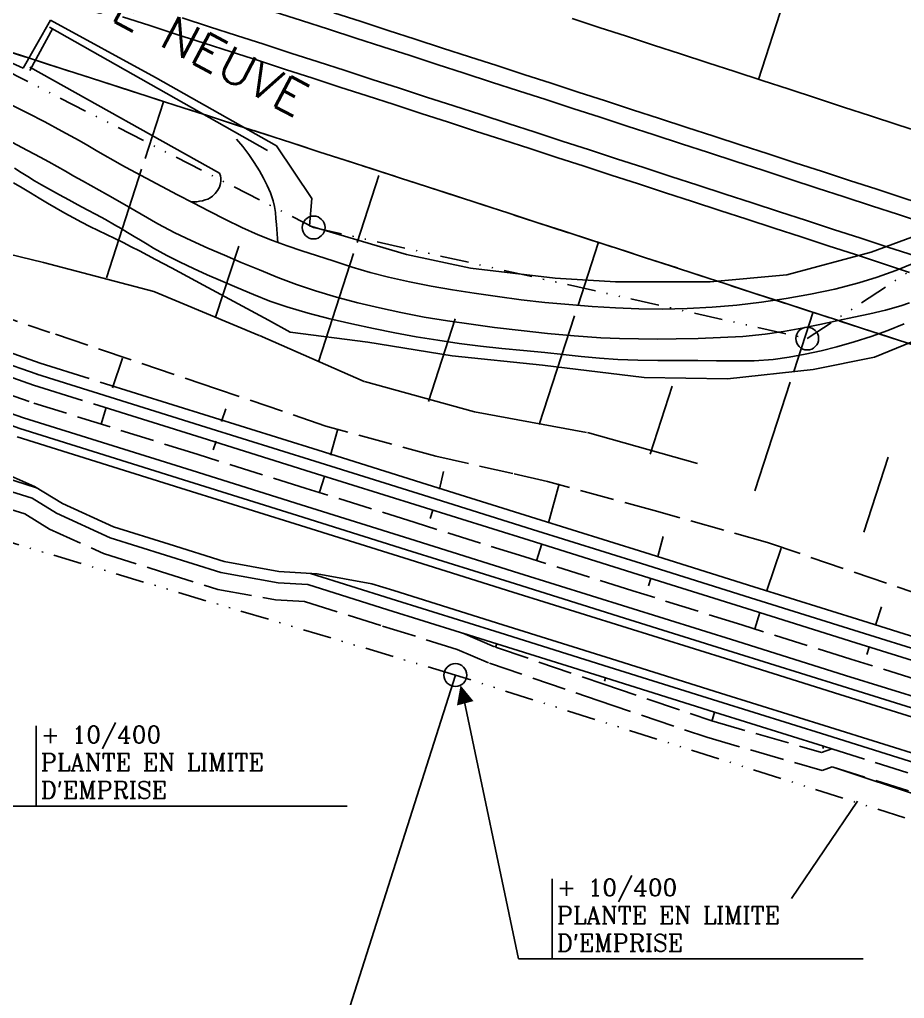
# Model space of a CAD drawing. Header units: millimetres. Extents: x 127045 to 128191, y 151549 to 152340.
# Drawn here: x 127586.5 to 127664, y 151820 to 151905.7 of the extents above; entities that cross this region are included whole.
import ezdxf
from ezdxf.enums import TextEntityAlignment as Align

# ---------------------------------------------------------------- set-up
doc = ezdxf.new("R2010")
doc.units = ezdxf.units.MM
doc.header["$MEASUREMENT"] = 0
for name, pattern in [('BTA', [5.7, 2.5, -1, 0.1, -1, 0.1, -1]), ('INT_344$0$TYPE1', [4, 3, -1]), ('INT_344$0$TYPE3', [11, 10, -1]), ('TGV_344$0$TYPE1', [4, 3, -1]), ('VOI_344$0$TYPE3', [11, 10, -1])]:
    doc.linetypes.add(name, pattern=pattern)
doc.layers.get('0').update_dxf_attribs({"color": 252, "linetype": 'CONTINUOUS'})
doc.layers.get('DEFPOINTS').update_dxf_attribs({"linetype": 'CONTINUOUS'})
for name, color, linetype in [('-BT_AER_DES', 5, 'BTA'), ('-POT_EX_DES', 5, 'CONTINUOUS'), ('BT_AER_POS', 1, 'BTA'), ('COTATION', 212, 'CONTINUOUS'), ('INT_344$0$101', 252, 'CONTINUOUS'), ('INT_344$0$102', 252, 'CONTINUOUS'), ('INT_344$0$105', 252, 'CONTINUOUS'), ('INT_344$0$106', 252, 'CONTINUOUS'), ('INT_344$0$113', 252, 'CONTINUOUS'), ('POT_EX_POS', 1, 'CONTINUOUS'), ('TGV_344$0$1', 252, 'CONTINUOUS'), ('TGV_344$0$36', 252, 'CONTINUOUS'), ('TGV_344$0$4', 252, 'CONTINUOUS'), ('TGV_344$0$6', 252, 'CONTINUOUS'), ('TXT_POT_POS', 7, 'CONTINUOUS'), ('VOI_344$0$113', 252, 'CONTINUOUS'), ('VOI_344$0$136', 252, 'CONTINUOUS')]:
    doc.layers.add(name, color=color, linetype=linetype)
doc.styles.add('ROMANC', font='romanc', dxfattribs={"height": 1.5})
doc.styles.get("Standard").update_dxf_attribs({"font": 'txt.shx'})
doc.styles.add('TGV_344$0$SIMPLEX', font='simplex')
doc.dimstyles.new('DADEL', dxfattribs={"dimtxt": 3, "dimasz": 3, "dimexe": 0, "dimexo": 0, "dimgap": 1.5, "dimtad": 0, "dimzin": 0, "dimdsep": 46, "dimtxsty": 'Standard', "dimcen": 0, "dimdle": 1.25, "dimadec": 0, "dimazin": 0, "dimtfac": 0.033333, "dimtofl": 0, "dimtmove": 2, "dimatfit": 3, "dimfxl": 0, "dimtolj": 1, "dimtzin": 0, "dimarcsym": 0})

# ---------------------------------------------------------------- blocks, each defined once
blk = doc.blocks.new('P_BETON')
blk.add_circle((0, 0), 1)
blk = doc.blocks.new('FLECHE1')
blk.add_lwpolyline([(0, 0, 0, 1.5, 0), (-1.629, 0, 1.5, 1.5, 0)], format="xyseb")
blk = doc.blocks.new('INT_344')
at = {"layer": 'INT_344$0$101', "linetype": 'Continuous'}
for p, q in [((127558.444804, 151880.78843, 64.389732), (127586.794396, 151870.862816, 65.318779)), ((127558.220673, 151880.072703, 64.389732), (127586.476489, 151869.914483, 65.249184)), ((127582.635061, 151867.089323), (127587.760868, 151864.859269)), ((127585.1312, 151865.620278, 65.249184), (127587.947962, 151864.738204, 65.283829)), ((127587.760868, 151864.859269), (127590.207519, 151863.357294)), ((127590.207519, 151863.357294), (127594.694155, 151861.315764)), ((127604.376339, 151858.283769), (127609.177312, 151857.404419)), ((127609.177312, 151857.404419), (127612.510961, 151857.208084)), ((127612.510961, 151857.208084), (127617.311934, 151856.328734))]:
    blk.add_line(p, q, dxfattribs=at)
at = {"layer": 'INT_344$0$101'}
for p, q in [((127601.566521, 151866.236896, 65.41111), (127586.794396, 151870.862816, 65.318779)), ((127601.26768, 151865.282594, 65.431114), (127586.476489, 151869.914483, 65.249184)), ((127601.043548, 151864.566867, 65.446114), (127586.252357, 151869.198756, 65.264183)), ((127611.109548, 151863.248479, 65.613083), (127601.566521, 151866.236896, 65.41111)), ((127610.810706, 151862.294176, 65.633087), (127601.26768, 151865.282594, 65.431114)), ((127610.586575, 151861.578449, 65.648087), (127601.043548, 151864.566867, 65.446114)), ((127620.652575, 151860.260062, 65.800766), (127611.109548, 151863.248479, 65.613083)), ((127620.353733, 151859.305759, 65.820763), (127610.810706, 151862.294176, 65.633087)), ((127594.694155, 151861.315764), (127599.54934, 151859.795353)), ((127620.129602, 151858.590032, 65.835762), (127610.586575, 151861.578449, 65.648087)), ((127630.195602, 151857.271645, 65.974152), (127620.652575, 151860.260062, 65.800766)), ((127599.54934, 151859.795353), (127604.376339, 151858.283769)), ((127629.89676, 151856.317342, 65.994148), (127620.353733, 151859.305759, 65.820763)), ((127629.672629, 151855.601615, 66.009148), (127620.129602, 151858.590032, 65.835762)), ((127611.942568, 151857.224247, 65.681793), (127619.008946, 151855.011397, 65.820763)), ((127639.738629, 151854.283228, 66.133247), (127630.195602, 151857.271645, 65.974152)), ((127617.311934, 151856.328734), (127619.233077, 151855.727124)), ((127619.233077, 151855.727124), (127628.776104, 151852.738707)), ((127639.439787, 151853.328925, 66.153244), (127629.89676, 151856.317342, 65.994148)), ((127619.008946, 151855.011397, 65.820763), (127628.551973, 151852.02298, 65.994148)), ((127639.215656, 151852.613198, 66.168243), (127629.672629, 151855.601615, 66.009148)), ((127649.281656, 151851.294811, 66.278053), (127639.738629, 151854.283228, 66.133247)), ((127648.982814, 151850.340508, 66.29805), (127639.439787, 151853.328925, 66.153244)), ((127628.776104, 151852.738707), (127638.319131, 151849.75029)), ((127648.758683, 151849.624781, 66.313049), (127639.215656, 151852.613198, 66.168243)), ((127628.551973, 151852.02298, 65.994148), (127638.095, 151849.034563, 66.153244)), ((127658.824683, 151848.306394, 66.408562), (127649.281656, 151851.294811, 66.278053)), ((127638.319131, 151849.75029), (127647.862158, 151846.761873)), ((127658.525841, 151847.352091, 66.428566), (127648.982814, 151850.340508, 66.29805)), ((127638.095, 151849.034563, 66.153244), (127647.638027, 151846.046146, 66.29805)), ((127658.30171, 151846.636364, 66.443565), (127648.758683, 151849.624781, 66.313049)), ((127668.36771, 151845.317976, 66.524788), (127658.824683, 151848.306394, 66.408562)), ((127668.068868, 151844.363674, 66.544792), (127658.525841, 151847.352091, 66.428566)), ((127647.862158, 151846.761873), (127657.405185, 151843.773456)), ((127667.844737, 151843.647947, 66.559792), (127658.30171, 151846.636364, 66.443565)), ((127647.638027, 151846.046146, 66.29805), (127657.181053, 151843.057729, 66.428566)), ((127657.405185, 151843.773456), (127666.948212, 151840.785039)), ((127657.181053, 151843.057729, 66.428566), (127666.72408, 151840.069312, 66.544792))]:
    blk.add_line(p, q, dxfattribs=at)
at = {"layer": 'INT_344$0$102'}
for p, q in [((127611.142004, 151905.657361, 60.734343), (127608.762874, 151906.426176, 60.697618)), ((127616.364307, 151905.553751, 60.848602), (127613.985177, 151906.32338, 60.812815)), ((127595.483051, 151905.972832, 60.49789), (127597.86211, 151905.206355, 60.534928)), ((127600.703917, 151905.874918, 60.618399), (127603.082958, 151905.107498, 60.654498)), ((127613.521006, 151904.888151, 60.771068), (127611.142004, 151905.657361, 60.734343)), ((127618.743268, 151904.783758, 60.88439), (127616.364307, 151905.553751, 60.848602)), ((127597.86211, 151905.206355, 60.534928), (127600.241021, 151904.439421, 60.571966)), ((127603.082958, 151905.107498, 60.654498), (127605.46187, 151904.339677, 60.690598)), ((127615.899889, 151904.118574, 60.807793), (127613.521006, 151904.888151, 60.771068)), ((127621.122102, 151904.013376, 60.920177), (127618.743268, 151904.783758, 60.88439)), ((127600.241021, 151904.439421, 60.571966), (127602.619794, 151903.672057, 60.609004)), ((127605.46187, 151904.339677, 60.690598), (127607.840663, 151903.571439, 60.726698)), ((127618.278625, 151903.348629, 60.844518), (127615.899889, 151904.118574, 60.807793)), ((127623.500819, 151903.242633, 60.955965), (127621.122102, 151904.013376, 60.920177)), ((127602.619794, 151903.672057, 60.609004), (127604.998438, 151902.904293, 60.646042)), ((127604.998438, 151902.904293, 60.646042), (127607.376984, 151902.136106, 60.68308)), ((127607.840663, 151903.571439, 60.726698), (127610.219318, 151902.802777, 60.762798)), ((127620.657234, 151902.578294, 60.881243), (127618.278625, 151903.348629, 60.844518)), ((127625.879429, 151902.471558, 60.991753), (127623.500819, 151903.242633, 60.955965)), ((127607.376984, 151902.136106, 60.68308), (127609.755393, 151901.367496, 60.720118)), ((127610.219318, 151902.802777, 60.762798), (127612.597846, 151902.03372, 60.798899)), ((127612.597846, 151902.03372, 60.798899), (127614.976256, 151901.264297, 60.834999)), ((127623.035727, 151901.807598, 60.917968), (127620.657234, 151902.578294, 60.881243)), ((127628.257882, 151901.700155, 61.02754), (127625.879429, 151902.471558, 60.991753)), ((127609.755393, 151901.367496, 60.720118), (127612.133675, 151900.598491, 60.757155)), ((127614.976256, 151901.264297, 60.834999), (127617.354559, 151900.494491, 60.871099)), ((127625.414112, 151901.036571, 60.954693), (127623.035727, 151901.807598, 60.917968)), ((127630.636219, 151900.928396, 61.063328), (127628.257882, 151901.700155, 61.02754)), ((127612.133675, 151900.598491, 60.757155), (127614.511838, 151899.82912, 60.794193)), ((127617.354559, 151900.494491, 60.871099), (127619.732736, 151899.724296, 60.9072)), ((127627.792361, 151900.26521, 60.991418), (127625.414112, 151901.036571, 60.954693)), ((127633.014451, 151900.156311, 61.099115), (127630.636219, 151900.928396, 61.063328)), ((127614.511838, 151899.82912, 60.794193), (127616.889916, 151899.059361, 60.83123)), ((127619.732736, 151899.724296, 60.9072), (127622.110796, 151898.953741, 60.9433)), ((127630.170495, 151899.493493, 61.028143), (127627.792361, 151900.26521, 60.991418)), ((127632.548524, 151898.721452, 61.064868), (127630.170495, 151899.493493, 61.028143)), ((127635.392586, 151899.383929, 61.134903), (127633.014451, 151900.156311, 61.099115)), ((127616.889916, 151899.059361, 60.83123), (127619.267868, 151898.289213, 60.868267)), ((127622.110796, 151898.953741, 60.9433), (127624.488749, 151898.182854, 60.979401)), ((127634.926456, 151897.949114, 61.101593), (127632.548524, 151898.721452, 61.064868)), ((127637.770576, 151898.611252, 61.170691), (127635.392586, 151899.383929, 61.134903)), ((127640.148463, 151897.838256, 61.206478), (127637.770576, 151898.611252, 61.170691)), ((127619.267868, 151898.289213, 60.868267), (127621.645703, 151897.518705, 60.905304)), ((127624.488749, 151898.182854, 60.979401), (127626.866607, 151897.411619, 61.0155)), ((127637.304265, 151897.176475, 61.138318), (127634.926456, 151897.949114, 61.101593)), ((127642.526254, 151897.064968, 61.242266), (127640.148463, 151897.838256, 61.206478)), ((127621.645703, 151897.518705, 60.905304), (127624.023432, 151896.747867, 60.942341)), ((127626.866607, 151897.411619, 61.0155), (127629.244351, 151896.64003, 61.0516)), ((127639.681969, 151896.403516, 61.175043), (127637.304265, 151897.176475, 61.138318)), ((127644.90396, 151896.291417, 61.278053), (127642.526254, 151897.064968, 61.242266)), ((127624.023432, 151896.747867, 60.942341), (127626.401087, 151895.976674, 60.979379)), ((127629.244351, 151896.64003, 61.0516), (127631.621989, 151895.868115, 61.087699)), ((127642.059579, 151895.630267, 61.211768), (127639.681969, 151896.403516, 61.175043)), ((127647.281533, 151895.517607, 61.313841), (127644.90396, 151896.291417, 61.278053)), ((127626.401087, 151895.976674, 60.979379), (127628.778627, 151895.205128, 61.016417)), ((127628.778627, 151895.205128, 61.016417), (127631.156062, 151894.433256, 61.053454)), ((127631.621989, 151895.868115, 61.087699), (127633.999531, 151895.095903, 61.123798)), ((127644.437104, 151894.856756, 61.248493), (127642.059579, 151895.630267, 61.211768)), ((127649.659013, 151894.743511, 61.349628), (127647.281533, 151895.517607, 61.313841)), ((127631.156062, 151894.433256, 61.053454), (127633.533401, 151893.661088, 61.090492)), ((127633.999531, 151895.095903, 61.123798), (127636.37699, 151894.323378, 61.159899)), ((127636.37699, 151894.323378, 61.159899), (127638.754346, 151893.550533, 61.195999)), ((127646.814517, 151894.082979, 61.285219), (127644.437104, 151894.856756, 61.248493)), ((127652.03641, 151893.969158, 61.385416), (127649.659013, 151894.743511, 61.349628)), ((127633.533401, 151893.661088, 61.090492), (127635.910678, 151892.8886, 61.12753)), ((127638.754346, 151893.550533, 61.195999), (127641.131607, 151892.777397, 61.2321)), ((127649.191837, 151893.308917, 61.321945), (127646.814517, 151894.082979, 61.285219)), ((127654.413732, 151893.194578, 61.421204), (127652.03641, 151893.969158, 61.385416)), ((127635.910678, 151892.8886, 61.12753), (127638.287852, 151892.115794, 61.164568)), ((127641.131607, 151892.777397, 61.2321), (127643.508783, 151892.003999, 61.2682)), ((127651.569074, 151892.534599, 61.358671), (127649.191837, 151893.308917, 61.321945)), ((127656.790934, 151892.419773, 61.456991), (127654.413732, 151893.194578, 61.421204)), ((127638.287852, 151892.115794, 61.164568), (127640.664932, 151891.342697, 61.201606)), ((127643.508783, 151892.003999, 61.2682), (127645.885888, 151891.230322, 61.3043)), ((127653.946237, 151891.760053, 61.395397), (127651.569074, 151892.534599, 61.358671)), ((127656.3233, 151890.985276, 61.432122), (127653.946237, 151891.760053, 61.395397)), ((127659.168053, 151891.644716, 61.492779), (127656.790934, 151892.419773, 61.456991)), ((127640.664932, 151891.342697, 61.201606), (127643.041927, 151890.569338, 61.238644)), ((127645.885888, 151891.230322, 61.3043), (127648.262901, 151890.45636, 61.340401)), ((127658.700281, 151890.210249, 61.468847), (127656.3233, 151890.985276, 61.432122)), ((127661.545101, 151890.869438, 61.528566), (127659.168053, 151891.644716, 61.492779)), ((127663.922085, 151890.093967, 61.564354), (127661.545101, 151890.869438, 61.528566)), ((127643.041927, 151890.569338, 61.238644), (127645.418872, 151889.795694, 61.275681)), ((127648.262901, 151890.45636, 61.340401), (127650.639831, 151889.682142, 61.376501)), ((127661.07719, 151889.435001, 61.505572), (127658.700281, 151890.210249, 61.468847)), ((127666.29896, 151889.318305, 61.600142), (127663.922085, 151890.093967, 61.564354)), ((127645.418872, 151889.795694, 61.275681), (127647.795725, 151889.021766, 61.312717)), ((127650.639831, 151889.682142, 61.376501), (127653.016687, 151888.907697, 61.412601)), ((127663.454037, 151888.65956, 61.542297), (127661.07719, 151889.435001, 61.505572)), ((127647.795725, 151889.021766, 61.312717), (127650.172495, 151888.247582, 61.349754)), ((127653.016687, 151888.907697, 61.412601), (127655.393484, 151888.133006, 61.448701)), ((127665.830795, 151887.883922, 61.579022), (127663.454037, 151888.65956, 61.542297)), ((127650.172495, 151888.247582, 61.349754), (127652.549191, 151887.473171, 61.386791)), ((127652.549191, 151887.473171, 61.386791), (127654.92585, 151886.69851, 61.423829)), ((127655.393484, 151888.133006, 61.448701), (127657.7702, 151887.358066, 61.4848)), ((127654.92585, 151886.69851, 61.423829), (127657.302428, 151885.923598, 61.460867)), ((127657.7702, 151887.358066, 61.4848), (127660.146843, 151886.582904, 61.5209)), ((127660.146843, 151886.582904, 61.5209), (127662.523424, 151885.80755, 61.556999)), ((127657.302428, 151885.923598, 61.460867), (127659.678933, 151885.148466, 61.497905)), ((127662.523424, 151885.80755, 61.556999), (127664.899958, 151885.031985, 61.5931)), ((127659.678933, 151885.148466, 61.497905), (127662.055376, 151884.373142, 61.534943)), ((127662.055376, 151884.373142, 61.534943), (127664.431793, 151883.597601, 61.57198))]:
    blk.add_line(p, q, dxfattribs=at)
at = {"layer": 'INT_344$0$105', "linetype": 'INT_344$0$TYPE1'}
for p, q in [((127637.231411, 151905.044097, 60.173195), (127634.852507, 151905.81675, 60.13647)), ((127639.610087, 151904.271176, 60.20992), (127637.231411, 151905.044097, 60.173195)), ((127641.988659, 151903.497935, 60.246645), (127639.610087, 151904.271176, 60.20992)), ((127584.145318, 151903.367432, 59.438694), (127593.658487, 151900.307624, 59.585594)), ((127584.145318, 151903.367432, 59.438694), (127586.523756, 151902.602932, 59.475419)), ((127644.367137, 151902.724404, 60.28337), (127641.988659, 151903.497935, 60.246645)), ((127586.523756, 151902.602932, 59.475419), (127588.90213, 151901.838235, 59.512144)), ((127646.74553, 151901.95061, 60.320095), (127644.367137, 151902.724404, 60.28337)), ((127588.90213, 151901.838235, 59.512144), (127591.28039, 151901.073184, 59.548869)), ((127649.123707, 151901.176585, 60.35682), (127646.74553, 151901.95061, 60.320095)), ((127651.501791, 151900.402274, 60.393545), (127649.123707, 151901.176585, 60.35682)), ((127591.28039, 151901.073184, 59.548869), (127593.658487, 151900.307624, 59.585594)), ((127593.658487, 151900.307624, 59.585594), (127603.169817, 151897.240516, 59.732494)), ((127593.658487, 151900.307624, 59.585594), (127596.036532, 151899.541506, 59.622319)), ((127653.879792, 151899.627707, 60.43027), (127651.501791, 151900.402274, 60.393545)), ((127596.036532, 151899.541506, 59.622319), (127598.414429, 151898.774929, 59.659044)), ((127656.257719, 151898.852912, 60.466995), (127653.879792, 151899.627707, 60.43027)), ((127598.414429, 151898.774929, 59.659044), (127600.792187, 151898.007923, 59.695769)), ((127658.635442, 151898.07792, 60.50372), (127656.257719, 151898.852912, 60.466995)), ((127600.792187, 151898.007923, 59.695769), (127603.169817, 151897.240516, 59.732494)), ((127661.013084, 151897.302677, 60.540445), (127658.635442, 151898.07792, 60.50372)), ((127603.169817, 151897.240516, 59.732494), (127612.679487, 151894.16666, 59.879395)), ((127603.169817, 151897.240516, 59.732494), (127605.54743, 151896.472658, 59.769219)), ((127663.390654, 151896.527214, 60.57717), (127661.013084, 151897.302677, 60.540445)), ((127605.54743, 151896.472658, 59.769219), (127607.924907, 151895.704377, 59.805944)), ((127665.76816, 151895.751557, 60.613895), (127663.390654, 151896.527214, 60.57717)), ((127607.924907, 151895.704377, 59.805944), (127610.302256, 151894.935702, 59.842669)), ((127610.302256, 151894.935702, 59.842669), (127612.679487, 151894.16666, 59.879395)), ((127612.679487, 151894.16666, 59.879395), (127622.18768, 151891.08661, 60.026295)), ((127612.679487, 151894.16666, 59.879395), (127615.056715, 151893.397202, 59.91612)), ((127615.056715, 151893.397202, 59.91612), (127617.433816, 151892.627355, 59.952845)), ((127617.433816, 151892.627355, 59.952845), (127619.810802, 151891.857148, 59.98957)), ((127619.810802, 151891.857148, 59.98957), (127622.18768, 151891.08661, 60.026295)), ((127622.18768, 151891.08661, 60.026295), (127631.694576, 151888.00092, 60.173195)), ((127622.18768, 151891.08661, 60.026295), (127624.564567, 151890.31569, 60.06302)), ((127624.564567, 151890.31569, 60.06302), (127626.941339, 151889.544416, 60.099745)), ((127626.941339, 151889.544416, 60.099745), (127629.318006, 151888.772816, 60.13647)), ((127629.318006, 151888.772816, 60.13647), (127631.694576, 151888.00092, 60.173195)), ((127560.689366, 151887.956075, 64.21582), (127589.116036, 151878.343453, 65.395714)), ((127631.694576, 151888.00092, 60.173195), (127641.200357, 151884.910145, 60.320095)), ((127631.694576, 151888.00092, 60.173195), (127634.071168, 151887.228677, 60.20992)), ((127634.071168, 151887.228677, 60.20992), (127636.447656, 151886.456114, 60.246645)), ((127636.447656, 151886.456114, 60.246645), (127638.824049, 151885.68326, 60.28337)), ((127638.824049, 151885.68326, 60.28337), (127641.200357, 151884.910145, 60.320095)), ((127641.200357, 151884.910145, 60.320095), (127650.705205, 151881.814837, 60.466995)), ((127641.200357, 151884.910145, 60.320095), (127643.576699, 151884.136716, 60.35682)), ((127643.576699, 151884.136716, 60.35682), (127645.952948, 151883.363003, 60.393545)), ((127645.952948, 151883.363003, 60.393545), (127648.329113, 151882.589034, 60.43027)), ((127648.329113, 151882.589034, 60.43027), (127650.705205, 151881.814837, 60.466995)), ((127558.940475, 151882.204167, 64.389732), (127587.290066, 151872.278552, 65.318779)), ((127650.705205, 151881.814837, 60.466995), (127660.2093, 151878.715552, 60.613895)), ((127650.705205, 151881.814837, 60.466995), (127653.081342, 151881.040362, 60.50372)), ((127653.081342, 151881.040362, 60.50372), (127655.457397, 151880.265637, 60.540445)), ((127655.457397, 151880.265637, 60.540445), (127657.83338, 151879.490691, 60.57717)), ((127657.83338, 151879.490691, 60.57717), (127660.2093, 151878.715552, 60.613895)), ((127603.7983, 151873.363721, 65.677063), (127589.116036, 151878.343453, 65.395714)), ((127660.2093, 151878.715552, 60.613895), (127669.712825, 151875.612843, 60.760796)), ((127660.2093, 151878.715552, 60.613895), (127662.585278, 151877.940169, 60.65062)), ((127662.585278, 151877.940169, 60.65062), (127664.961185, 151877.16457, 60.687346)), ((127613.269029, 151870.144433, 66), (127603.7983, 151873.363721, 65.677063)), ((127602.014784, 151867.66835, 65.41111), (127587.242659, 151872.29427, 65.318779)), ((127622.924229, 151867.514221, 66), (127613.269029, 151870.144433, 66)), ((127611.557811, 151864.679933, 65.613083), (127602.014784, 151867.66835, 65.41111)), ((127629.676155, 151865.972676, 65.846382), (127622.924229, 151867.514221, 66)), ((127632.703876, 151865.281412, 65.777489), (127629.676155, 151865.972676, 65.846382)), ((127642.359181, 151862.651537, 65.748734), (127632.703876, 151865.281412, 65.777489)), ((127621.100838, 151861.691516, 65.800766), (127611.557811, 151864.679933, 65.613083)), ((127651.987533, 151859.935593, 65.750771), (127642.359181, 151862.651537, 65.748734)), ((127630.643865, 151858.703099, 65.974152), (127621.100838, 151861.691516, 65.800766)), ((127651.987533, 151859.935593, 65.750771), (127689.854354, 151847.007038, 66.697884)), ((127640.186892, 151855.714682, 66.133247), (127630.643865, 151858.703099, 65.974152)), ((127649.729919, 151852.726265, 66.278053), (127640.186892, 151855.714682, 66.133247)), ((127659.272946, 151849.737848, 66.408562), (127649.729919, 151852.726265, 66.278053)), ((127625.298667, 151851.993874, 65.920471), (127628.16118, 151850.775046, 65.820305)), ((127628.16118, 151850.775046, 65.820305), (127637.62402, 151847.530567, 65.845238)), ((127668.815972, 151846.74943, 66.524788), (127659.272946, 151849.737848, 66.408562)), ((127637.62402, 151847.530567, 65.845238), (127647.098838, 151844.324335, 65.875916)), ((127647.098838, 151844.324335, 65.875916), (127656.710752, 151841.555897, 66.121689)), ((127656.710752, 151841.555897, 66.121689), (127657.604126, 151841.877357, 66.417358)), ((127657.604126, 151841.877357, 66.417358), (127666.425239, 151839.115009, 66.524788))]:
    blk.add_line(p, q, dxfattribs=at)
at = {"layer": 'INT_344$0$106', "linetype": 'INT_344$0$TYPE1'}
for p, q in [((127584.427772, 151863.220844, 65.249184), (127586.925248, 151862.438755, 65.283829)), ((127586.925248, 151862.438755), (127589.068741, 151861.122885)), ((127589.068741, 151861.122885), (127593.809134, 151858.973196)), ((127593.809134, 151858.973196), (127598.802236, 151857.409596)), ((127598.802236, 151857.409596), (127603.816783, 151855.839281)), ((127603.816783, 151855.839281), (127608.887483, 151854.917156)), ((127608.887483, 151854.917156), (127611.420677, 151854.767964)), ((127611.420677, 151854.767964, 65.681793), (127618.261841, 151852.62564, 65.820763)), ((127618.261841, 151852.62564, 65.820763), (127624.779446, 151850.58464, 65.994148)), ((127624.779446, 151850.58464, 65.920471), (127627.623413, 151849.37371, 65.820305)), ((127628.253131, 151851.068677), (127628.153373, 151850.777723)), ((127627.623413, 151849.37371, 65.820305), (127637.140365, 151846.110677, 65.845238)), ((127637.796158, 151848.08026), (127637.699539, 151847.794739)), ((127637.140365, 151846.110677, 65.845238), (127646.65062, 151842.892453, 65.875916)), ((127647.339185, 151845.091843), (127647.101367, 151844.266149)), ((127646.65062, 151842.892453, 65.875916), (127656.761958, 151839.98017, 66.121689)), ((127656.882212, 151842.103426), (127656.825985, 151841.908207)), ((127656.761958, 151839.98017, 66.121689), (127657.637298, 151840.295141, 66.417358)), ((127657.637298, 151840.295141, 66.417358), (127665.976976, 151837.683555, 66.524788))]:
    blk.add_line(p, q, dxfattribs=at)
at = {"layer": 'INT_344$0$113', "linetype": 'INT_344$0$TYPE3'}
for p, q in [((127594.071383, 151883.112763), (127599.058442, 151898.54136)), ((127612.633661, 151875.750108), (127617.936479, 151892.087895)), ((127578.819381, 151886.786209, 65.243889), (127588.554332, 151884.459394, 65.135559)), ((127603.626649, 151879.666414), (127605.647412, 151885.904562)), ((127631.979158, 151870.26728), (127637.146729, 151886.160314)), ((127559.939013, 151885.559944, 65.889732), (127588.269539, 151875.6403, 66.729187)), ((127588.554332, 151884.459394, 65.135559), (127598.222284, 151881.916555, 65.100113)), ((127559.341329, 151883.651338, 65.889732), (127587.671855, 151873.731694, 66.729187)), ((127598.222284, 151881.916555, 65.100113), (127607.465996, 151878.055562, 65.523941)), ((127650.857997, 151864.463335), (127655.972954, 151880.130328)), ((127622.267249, 151872.303759), (127624.615548, 151879.52603)), ((127607.465996, 151878.055562, 65.523941), (127616.659833, 151874.039342, 66)), ((127603.06073, 151871.00841, 66.91111), (127588.269539, 151875.6403, 66.729187)), ((127594.592481, 151873.492186), (127595.470057, 151876.079635)), ((127602.463046, 151869.099804, 66.91111), (127587.671855, 151873.731694, 66.729187)), ((127616.659833, 151874.039342, 66), (127626.293561, 151871.375819, 66)), ((127641.691068, 151867.682519), (127643.632631, 151873.636408)), ((127594.0203, 151871.670204), (127593.595966, 151870.315163)), ((127604.145274, 151870.535135), (127604.523977, 151871.649229)), ((127626.293561, 151871.375819, 66), (127636.210088, 151869.574914, 65.695679)), ((127612.603757, 151868.019993, 67.113083), (127603.06073, 151871.00841, 66.91111)), ((127613.698067, 151867.578084), (127614.300245, 151869.78861)), ((127636.210088, 151869.574914, 65.695679), (127645.835613, 151866.872332, 65.70565)), ((127612.006073, 151866.111387, 67.113083), (127602.463046, 151869.099804, 66.91111)), ((127603.661134, 151868.803388), (127603.424677, 151868.048299)), ((127622.146784, 151865.031576, 67.300766), (127612.603757, 151868.019993, 67.113083)), ((127660.414013, 151860.860334), (127662.559222, 151867.424716)), ((127621.5491, 151863.12297, 67.300766), (127612.006073, 151866.111387, 67.113083)), ((127623.25086, 151864.621033), (127623.604641, 151866.170588)), ((127613.15951, 151865.735829), (127612.724178, 151864.345667)), ((127584.832358, 151864.665975, 65.249184), (127587.551267, 151863.814544, 65.283829)), ((127631.689811, 151862.043158, 67.474152), (127622.146784, 151865.031576, 67.300766)), ((127632.803652, 151861.663982), (127633.735738, 151865.086035)), ((127587.551267, 151863.814544), (127589.684345, 151862.505067)), ((127631.092127, 151860.134553, 67.474152), (127621.5491, 151863.12297, 67.300766)), ((127622.657886, 151862.779146), (127622.427392, 151862.043099)), ((127589.684345, 151862.505067), (127594.395313, 151860.361461)), ((127641.232838, 151859.054741, 67.633247), (127631.689811, 151862.043158, 67.474152)), ((127594.395313, 151860.361461), (127599.250498, 151858.84105)), ((127640.635154, 151857.146136, 67.633247), (127631.092127, 151860.134553, 67.474152)), ((127642.356445, 151858.70693), (127642.849279, 151860.454086)), ((127632.193221, 151859.822463), (127631.730956, 151858.346294)), ((127651.909238, 151855.749879), (127653.171045, 151859.445625)), ((127599.250498, 151858.84105), (127604.077498, 151857.329466)), ((127650.775864, 151856.066324, 67.778053), (127641.232838, 151859.054741, 67.633247)), ((127604.077498, 151857.329466), (127609.118519, 151856.406149)), ((127650.178181, 151854.157719, 67.778053), (127640.635154, 151857.146136, 67.633247)), ((127641.765514, 151856.791863), (127641.565364, 151856.152714)), ((127609.118519, 151856.406149), (127611.692958, 151856.254527)), ((127611.692958, 151856.254527, 65.681793), (127618.710104, 151854.057095, 65.820763)), ((127660.318891, 151853.077907, 67.908562), (127650.775864, 151856.066324, 67.778053)), ((127618.710104, 151854.057095, 65.820763), (127628.253131, 151851.068677, 65.994148)), ((127659.721208, 151851.169302, 67.908562), (127650.178181, 151854.157719, 67.778053)), ((127661.46203, 151852.792828), (127661.975415, 151854.296494)), ((127651.306902, 151853.80229), (127650.859666, 151852.374114)), ((127669.861918, 151850.08949, 68.024788), (127660.318891, 151853.077907, 67.908562)), ((127625.298667, 151851.993874, 65.920471), (127628.253131, 151851.068677, 65.974152)), ((127628.253131, 151851.068677, 65.974152), (127637.796158, 151848.08026, 66.133247)), ((127669.264235, 151848.180884, 68.024788), (127659.721208, 151851.169302, 67.908562)), ((127660.882382, 151850.770421), (127660.684166, 151850.137451)), ((127637.796158, 151848.08026, 66.133247), (127647.339185, 151845.091843, 66.278053)), ((127647.339185, 151845.091843, 66.278053), (127656.882212, 151842.103426, 66.408562)), ((127656.882212, 151842.103426, 66.408562), (127657.604126, 151841.877357, 66.417358)), ((127657.637298, 151840.295141, 66.417358), (127665.913287, 151837.542079))]:
    blk.add_line(p, q, dxfattribs=at)
blk = doc.blocks.new('TGV_344')
at = {"layer": 'TGV_344$0$1'}
for p, q in [((127585.669355, 151898.307924, 65.144751), (127587.173928, 151897.542029, 65.1695)), ((127587.173928, 151897.542029, 65.1695), (127588.673589, 151896.766342, 65.194251)), ((127588.673589, 151896.766342, 65.194251), (127590.164, 151895.973, 65.219002)), ((127586.648293, 151894.540379, 64.999), (127585.026767, 151895.39686, 64.972)), ((127590.164, 151895.973, 65.219002), (127590.919765, 151895.55817, 65.219002)), ((127590.919765, 151895.55817, 65.219002), (127591.671165, 151895.135513, 65.219002)), ((127591.671165, 151895.135513, 65.219002), (127592.419422, 151894.707382, 65.219002)), ((127605.463, 151895.274, 65.484001), (127606.01212, 151894.610359, 65.465992)), ((127588.264, 151893.673, 65.026001), (127586.648293, 151894.540379, 64.999)), ((127592.419422, 151894.707382, 65.219002), (127593.165823, 151894.276092, 65.219002)), ((127593.165823, 151894.276092, 65.219002), (127593.911972, 151893.84443, 65.219002)), ((127606.01212, 151894.610359, 65.465992), (127606.529412, 151893.92162, 65.448002)), ((127589.005998, 151893.26855, 65.040626), (127588.264, 151893.673, 65.026001)), ((127593.911972, 151893.84443, 65.219002), (127594.659527, 151893.415149, 65.219002)), ((127594.659527, 151893.415149, 65.219002), (127595.40979, 151892.990558, 65.219002)), ((127606.529412, 151893.92162, 65.448002), (127607.013729, 151893.209308, 65.430012)), ((127589.745635, 151892.859807, 65.055251), (127589.005998, 151893.26855, 65.040626)), ((127590.483414, 151892.447737, 65.069876), (127589.745635, 151892.859807, 65.055251)), ((127595.40979, 151892.990558, 65.219002), (127596.164, 151892.573, 65.219002)), ((127596.164, 151892.573, 65.219002), (127597.5308, 151891.832772, 65.243752)), ((127607.013729, 151893.209308, 65.430012), (127607.464, 151892.475, 65.412003)), ((127591.219854, 151892.033294, 65.084501), (127590.483414, 151892.447737, 65.069876)), ((127591.955528, 151891.617584, 65.099125), (127591.219854, 151892.033294, 65.084501)), ((127597.5308, 151891.832772, 65.243752), (127598.903304, 151891.103184, 65.268501)), ((127603.964, 151892.274, 65.485001), (127604.046206, 151892.058662, 65.446475)), ((127604.046206, 151892.058662, 65.446475), (127604.090943, 151891.832549, 65.408501)), ((127604.090943, 151891.832549, 65.408501), (127604.096931, 151891.602131, 65.370526)), ((127607.464, 151892.475, 65.412003), (127607.814329, 151891.851179, 65.429973)), ((127607.814329, 151891.851179, 65.429973), (127608.141017, 151891.212978, 65.447947)), ((127592.691089, 151891.201666, 65.113749), (127591.955528, 151891.617584, 65.099125)), ((127593.427069, 151890.786488, 65.128373), (127592.691089, 151891.201666, 65.113749)), ((127598.903304, 151891.103184, 65.268501), (127600.281152, 151890.383757, 65.293251)), ((127603.958965, 151891.057835, 65.322895), (127603.800283, 151890.766131, 65.313932)), ((127604.064, 151891.374, 65.332001), (127603.958965, 151891.057835, 65.322895)), ((127604.096931, 151891.602131, 65.370526), (127604.064, 151891.374, 65.332001)), ((127608.141017, 151891.212978, 65.447947), (127608.429524, 151890.554931, 65.465948)), ((127594.164, 151890.373, 65.142998), (127593.427069, 151890.786488, 65.128373)), ((127595.632058, 151889.537667, 65.178731), (127594.164, 151890.373, 65.142998)), ((127600.281152, 151890.383757, 65.293251), (127601.664, 151889.674, 65.318001)), ((127602.933318, 151890.021124, 65.336305), (127602.699392, 151889.940447, 65.356198)), ((127603.158959, 151890.129064, 65.31626), (127602.933318, 151890.021124, 65.336305)), ((127603.364, 151890.274, 65.295998), (127603.158959, 151890.129064, 65.31626)), ((127603.598726, 151890.504431, 65.305002), (127603.364, 151890.274, 65.295998)), ((127603.800283, 151890.766131, 65.313932), (127603.598726, 151890.504431, 65.305002)), ((127608.429524, 151890.554931, 65.465948), (127608.664, 151889.875, 65.484001)), ((127597.094997, 151888.691209, 65.214483), (127595.632058, 151889.537667, 65.178731)), ((127601.716196, 151889.769008, 65.363257), (127601.464, 151889.774, 65.359001)), ((127601.664, 151889.674, 65.318001), (127603.075135, 151888.948924, 65.345232)), ((127601.96799, 151889.784096, 65.3675), (127601.716196, 151889.769008, 65.363257)), ((127602.217786, 151889.819167, 65.371743), (127601.96799, 151889.784096, 65.3675)), ((127602.464, 151889.874, 65.375999), (127602.217786, 151889.819167, 65.371743)), ((127602.699392, 151889.940447, 65.356198), (127602.464, 151889.874, 65.375999)), ((127608.664, 151889.875, 65.484001), (127608.787094, 151889.356643, 65.479487)), ((127608.787094, 151889.356643, 65.479487), (127608.863099, 151888.829392, 65.47498)), ((127598.56774, 151887.860736, 65.250244), (127597.094997, 151888.691209, 65.214483)), ((127603.075135, 151888.948924, 65.345232), (127604.48733, 151888.223095, 65.372479)), ((127608.863099, 151888.829392, 65.47498), (127608.914333, 151888.301, 65.470484)), ((127608.914333, 151888.301, 65.470484), (127608.964, 151887.775, 65.466003)), ((127600.064, 151887.074, 65.286003), (127598.56774, 151887.860736, 65.250244)), ((127604.48733, 151888.223095, 65.372479), (127605.913342, 151887.522748, 65.399738)), ((127605.913342, 151887.522748, 65.399738), (127607.364, 151886.875, 65.427002)), ((127608.964, 151887.775, 65.466003), (127609.000918, 151887.375824, 65.466003)), ((127601.494506, 151886.380041, 65.322013), (127600.064, 151887.074, 65.286003)), ((127607.364, 151886.875, 65.427002), (127608.621954, 151886.376484, 65.458519)), ((127609.000918, 151887.375824, 65.466003), (127609.029898, 151886.975994, 65.466003)), ((127609.029898, 151886.975994, 65.466003), (127609.050928, 151886.575666, 65.466003)), ((127609.050928, 151886.575666, 65.466003), (127609.064, 151886.175, 65.466003)), ((127602.941733, 151885.722017, 65.358013), (127601.494506, 151886.380041, 65.322013)), ((127604.400162, 151885.090071, 65.394007), (127602.941733, 151885.722017, 65.358013)), ((127608.621954, 151886.376484, 65.458519), (127609.896493, 151885.922459, 65.490024)), ((127609.896493, 151885.922459, 65.490024), (127611.179407, 151885.494849, 65.521519)), ((127605.865, 151884.474, 65.43), (127604.400162, 151885.090071, 65.394007)), ((127611.179407, 151885.494849, 65.521519), (127612.464, 151885.075, 65.553001)), ((127612.464, 151885.075, 65.553001), (127614.027544, 151884.564884, 65.557499)), ((127607.472703, 151883.807775, 65.438997), (127605.865, 151884.474, 65.43)), ((127614.027544, 151884.564884, 65.557499), (127615.595187, 151884.064819, 65.561998)), ((127615.595187, 151884.064819, 65.561998), (127617.172878, 151883.594986, 65.566498)), ((127663.20735, 151883.767954, 66.566513), (127664.794738, 151884.403185, 66.582255)), ((127609.08677, 151883.154479, 65.447996), (127607.472703, 151883.807775, 65.438997)), ((127610.715429, 151882.536023, 65.456998), (127609.08677, 151883.154479, 65.447996)), ((127617.172878, 151883.594986, 65.566498), (127618.765, 151883.176, 65.570999)), ((127618.765, 151883.176, 65.570999), (127620.62702, 151882.756753, 65.61827)), ((127659.964, 151882.68, 66.535004), (127661.597795, 151883.188586, 66.550766)), ((127661.597795, 151883.188586, 66.550766), (127663.20735, 151883.767954, 66.566513)), ((127612.365, 151881.975, 65.466003), (127610.715429, 151882.536023, 65.456998)), ((127620.62702, 151882.756753, 65.61827), (127622.500745, 151882.394749, 65.665523)), ((127622.500745, 151882.394749, 65.665523), (127624.381233, 151882.073447, 65.712765)), ((127657.864332, 151882.132157, 66.402153), (127659.964, 151882.68, 66.535004)), ((127614.219613, 151881.421024, 65.479508), (127612.365, 151881.975, 65.466003)), ((127616.090771, 151880.926891, 65.493005), (127614.219613, 151881.421024, 65.479508)), ((127624.381233, 151882.073447, 65.712765), (127626.265, 151881.776, 65.760002)), ((127626.265, 151881.776, 65.760002), (127628.333437, 151881.474786, 65.784753)), ((127628.333437, 151881.474786, 65.784753), (127630.406399, 151881.205997, 65.8095)), ((127653.608526, 151881.295554, 66.136731), (127655.74356, 151881.675218, 66.269422)), ((127655.74356, 151881.675218, 66.269422), (127657.864332, 151882.132157, 66.402153)), ((127617.973759, 151880.482147, 65.5065), (127616.090771, 151880.926891, 65.493005)), ((127630.406399, 151881.205997, 65.8095), (127632.483709, 151880.972456, 65.834249)), ((127632.483709, 151880.972456, 65.834249), (127634.565, 151880.777, 65.859001)), ((127634.565, 151880.777, 65.859001), (127636.610653, 151880.614618, 65.897239)), ((127636.610653, 151880.614618, 65.897239), (127638.659167, 151880.480782, 65.93548)), ((127647.123382, 151880.544614, 66.008), (127649.297194, 151880.72595, 66.005999)), ((127649.297194, 151880.72595, 66.005999), (127651.464, 151880.979, 66.003998)), ((127651.464, 151880.979, 66.003998), (127653.608526, 151881.295554, 66.136731)), ((127663.664, 151880.68, 66.357002), (127662.305268, 151880.285382, 66.316212)), ((127664.404861, 151880.941822, 66.381777), (127663.664, 151880.68, 66.357002)), ((127619.865, 151880.076, 65.519997), (127617.973759, 151880.482147, 65.5065)), ((127621.904653, 151879.686572, 65.538003), (127619.865, 151880.076, 65.519997)), ((127638.659167, 151880.480782, 65.93548), (127640.711063, 151880.395295, 65.973732)), ((127640.711063, 151880.395295, 65.973732), (127642.765, 151880.378, 66.012001)), ((127642.765, 151880.378, 66.012001), (127644.94528, 151880.430248, 66.01)), ((127644.94528, 151880.430248, 66.01), (127647.123382, 151880.544614, 66.008)), ((127660.928799, 151879.958357, 66.275441), (127659.545761, 151879.667381, 66.234701)), ((127662.305268, 151880.285382, 66.316212), (127660.928799, 151879.958357, 66.275441)), ((127623.953274, 151879.348688, 65.556005), (127621.904653, 151879.686572, 65.538003)), ((127626.007516, 151879.049753, 65.574004), (127623.953274, 151879.348688, 65.556005)), ((127628.065, 151878.777, 65.592003), (127626.007516, 151879.049753, 65.574004)), ((127656.573289, 151879.040343, 66.162525), (127654.97966, 151878.707466, 66.131032)), ((127658.164, 151879.38, 66.194), (127656.573289, 151879.040343, 66.162525)), ((127659.545761, 151879.667381, 66.234701), (127658.164, 151879.38, 66.194)), ((127630.383874, 151878.495355, 65.654998), (127628.065, 151878.777, 65.592003)), ((127632.7066, 151878.245017, 65.717991), (127630.383874, 151878.495355, 65.654998)), ((127635.033702, 151878.035908, 65.780989), (127632.7066, 151878.245017, 65.717991)), ((127637.365, 151877.878, 65.844002), (127635.033702, 151878.035908, 65.780989)), ((127649.819423, 151877.991657, 66.068001), (127647.868375, 151877.880536, 66.068001)), ((127651.765, 151878.179, 66.068001), (127649.819423, 151877.991657, 66.068001)), ((127653.377791, 151878.410503, 66.099523), (127651.765, 151878.179, 66.068001)), ((127654.97966, 151878.707466, 66.131032), (127653.377791, 151878.410503, 66.099523)), ((127639.0141, 151877.804778, 65.900012), (127637.365, 151877.878, 65.844002)), ((127640.664301, 151877.767049, 65.956009), (127639.0141, 151877.804778, 65.900012)), ((127642.314758, 151877.7598, 66.012002), (127640.664301, 151877.767049, 65.956009)), ((127643.965, 151877.778, 66.068001), (127642.314758, 151877.7598, 66.012002)), ((127645.916325, 151877.818452, 66.068001), (127643.965, 151877.778, 66.068001)), ((127647.868375, 151877.880536, 66.068001), (127645.916325, 151877.818452, 66.068001))]:
    blk.add_line(p, q, dxfattribs=at)
at = {"layer": 'TGV_344$0$36'}
for p, q in [((127576.763, 151905.972, 65.759003), (127586.764, 151901.473, 66.496002)), ((127586.764, 151901.473, 66.496002), (127589.163, 151905.673, 66.694)), ((127589.163, 151905.673, 66.694), (127598.363, 151900.674, 66.603996)), ((127598.363, 151900.674, 66.603996), (127608.964, 151894.675, 66.405998)), ((127608.964, 151894.675, 66.405998), (127612.064, 151890.075, 66.191002)), ((127585.917237, 151891.440257, 64.840126), (127586.665745, 151891.000387, 64.850251)), ((127586.665745, 151891.000387, 64.850251), (127587.411255, 151890.555536, 64.860375)), ((127587.411255, 151890.555536, 64.860375), (127588.155585, 151890.108804, 64.870498)), ((127588.155585, 151890.108804, 64.870498), (127588.901115, 151889.663695, 64.880624)), ((127612.064, 151890.075, 66.191002), (127611.864, 151887.675, 66.306999)), ((127588.901115, 151889.663695, 64.880624), (127589.649883, 151889.223923, 64.890749)), ((127589.649883, 151889.223923, 64.890749), (127590.40364, 151888.79262, 64.900876)), ((127590.40364, 151888.79262, 64.900876), (127591.164, 151888.373, 64.911003)), ((127591.164, 151888.373, 64.911003), (127591.880552, 151887.993463, 64.923256)), ((127591.880552, 151887.993463, 64.923256), (127592.602872, 151887.625085, 64.935507)), ((127592.602872, 151887.625085, 64.935507), (127593.329285, 151887.264991, 64.947758)), ((127611.864, 151887.675, 66.306999), (127620.364, 151885.176, 66.612999)), ((127593.329285, 151887.264991, 64.947758), (127594.058252, 151886.910238, 64.960008)), ((127594.058252, 151886.910238, 64.960008), (127594.787857, 151886.557212, 64.972256)), ((127594.787857, 151886.557212, 64.972256), (127595.516516, 151886.202141, 64.984505)), ((127661.064, 151885.38, 67.027), (127665.964, 151887.18, 67)), ((127595.516516, 151886.202141, 64.984505), (127596.242752, 151885.842048, 64.996753)), ((127596.242752, 151885.842048, 64.996753), (127596.965, 151885.474, 65.009003)), ((127596.965, 151885.474, 65.009003), (127598.371373, 151884.735889, 65.049502)), ((127620.364, 151885.176, 66.612999), (127625.964, 151883.976, 66.757004)), ((127653.664, 151883.379, 67.017998), (127661.064, 151885.38, 67.027)), ((127598.371373, 151884.735889, 65.049502), (127599.770917, 151883.984877, 65.090002)), ((127599.770917, 151883.984877, 65.090002), (127601.167473, 151883.228442, 65.130501)), ((127601.167473, 151883.228442, 65.130501), (127602.565, 151882.474, 65.170998)), ((127625.964, 151883.976, 66.757004), (127633.364, 151883.077, 66.891998)), ((127646.964, 151882.778, 66.829002), (127653.664, 151883.379, 67.017998)), ((127602.565, 151882.474, 65.170998), (127604.466081, 151881.451256, 65.380249)), ((127633.364, 151883.077, 66.891998), (127638.664, 151882.778, 66.765999)), ((127638.664, 151882.778, 66.765999), (127646.964, 151882.778, 66.829002)), ((127604.466081, 151881.451256, 65.380249), (127606.366442, 151880.427174, 65.5895)), ((127606.366442, 151880.427174, 65.5895), (127608.266082, 151879.401755, 65.798752)), ((127608.266082, 151879.401755, 65.798752), (127610.165, 151878.375, 66.008003)), ((127610.165, 151878.375, 66.016998), (127616.965, 151877.476, 65.989998)), ((127616.965, 151877.476, 65.989998), (127624.365, 151876.276, 66.161003)), ((127661.365, 151876.18, 66.899002), (127664.564, 151877.48, 71.165001)), ((127624.365, 151876.276, 66.161003), (127632.265, 151875.477, 66.070999)), ((127632.265, 151875.477, 66.070999), (127641.165, 151874.378, 66.214996)), ((127655.965, 151875.079, 66.584), (127661.365, 151876.18, 66.899002)), ((127648.465, 151874.279, 66.440002), (127655.965, 151875.079, 66.584)), ((127641.165, 151874.378, 66.214996), (127648.465, 151874.279, 66.440002)), ((127659.868, 151837.28, 66.295998), (127654.069, 151828.779, 65.972))]:
    blk.add_line(p, q, dxfattribs=at)
at = {"layer": 'TGV_344$0$4', "linetype": 'Continuous'}
for p, q in [((127589.363, 151904.973, 66.43), (127587.364, 151901.273, 66.653999)), ((127608.164, 151894.275, 66.537003), (127589.063, 151905.073, 66.474998)), ((127587.364, 151901.573, 66.619003), (127603.964, 151892.274, 66.484001))]:
    blk.add_line(p, q, dxfattribs=at)
at = {"layer": 'TGV_344$0$6', "linetype": 'TGV_344$0$TYPE1'}
for p, q in [((127586.012206, 151892.71974, 64.8055), (127586.595477, 151892.350603, 64.806624)), ((127586.595477, 151892.350603, 64.806624), (127587.180875, 151891.984755, 64.807749)), ((127587.180875, 151891.984755, 64.807749), (127587.769912, 151891.624698, 64.808873)), ((127587.769912, 151891.624698, 64.808873), (127588.364, 151891.273, 64.809998)), ((127588.364, 151891.273, 64.809998), (127589.155773, 151890.820448, 64.802122)), ((127589.155773, 151890.820448, 64.802122), (127589.953395, 151890.378333, 64.794247)), ((127589.953395, 151890.378333, 64.794247), (127590.755124, 151889.943824, 64.786372)), ((127590.755124, 151889.943824, 64.786372), (127591.559331, 151889.514028, 64.778498)), ((127591.559331, 151889.514028, 64.778498), (127592.364034, 151889.0854, 64.770624)), ((127592.364034, 151889.0854, 64.770624), (127593.167457, 151888.654287, 64.76275)), ((127593.167457, 151888.654287, 64.76275), (127593.968003, 151888.217777, 64.754876)), ((127593.968003, 151888.217777, 64.754876), (127594.764, 151887.773, 64.747002)), ((127594.764, 151887.773, 64.747002), (127595.341444, 151887.439731, 64.781871)), ((127595.341444, 151887.439731, 64.781871), (127595.91428, 151887.098625, 64.816738)), ((127595.91428, 151887.098625, 64.816738), (127596.484293, 151886.752919, 64.851604)), ((127596.484293, 151886.752919, 64.851604), (127597.053369, 151886.405791, 64.886468)), ((127597.053369, 151886.405791, 64.886468), (127597.624093, 151886.060723, 64.921347)), ((127597.624093, 151886.060723, 64.921347), (127598.198455, 151885.721557, 64.956227)), ((127598.198455, 151885.721557, 64.956227), (127598.778234, 151885.391532, 64.99111)), ((127598.778234, 151885.391532, 64.99111), (127599.365, 151885.074, 65.026001)), ((127599.365, 151885.074, 65.026001), (127600.522313, 151884.486343, 65.028502)), ((127600.522313, 151884.486343, 65.028502), (127601.694304, 151883.928838, 65.031003)), ((127601.694304, 151883.928838, 65.031003), (127602.876493, 151883.393987, 65.033503)), ((127602.876493, 151883.393987, 65.033503), (127604.065, 151882.874, 65.036003)), ((127604.065, 151882.874, 65.036003), (127605.497198, 151882.258143, 65.051742)), ((127605.497198, 151882.258143, 65.051742), (127606.936001, 151881.655025, 65.067487)), ((127606.936001, 151881.655025, 65.067487), (127608.389831, 151881.086452, 65.083239)), ((127608.389831, 151881.086452, 65.083239), (127609.865, 151880.575, 65.098999)), ((127609.865, 151880.575, 65.098999), (127611.743742, 151880.015234, 65.152785)), ((127611.743742, 151880.015234, 65.152785), (127613.64202, 151879.527362, 65.206542)), ((127613.64202, 151879.527362, 65.206542), (127615.551191, 151879.088725, 65.260278)), ((127615.551191, 151879.088725, 65.260278), (127617.465, 151878.676, 65.314003)), ((127662.514959, 151878.506842, 66.450173), (127663.964, 151879.08, 66.726997)), ((127617.465, 151878.676, 65.314003), (127619.331069, 151878.300761, 65.424265)), ((127619.331069, 151878.300761, 65.424265), (127621.203853, 151877.960946, 65.534508)), ((127661.047699, 151877.98208, 66.1735), (127662.514959, 151878.506842, 66.450173)), ((127621.203853, 151877.960946, 65.534508), (127623.08216, 151877.653669, 65.644746)), ((127623.08216, 151877.653669, 65.644746), (127624.965, 151877.376, 65.754997)), ((127624.965, 151877.376, 65.754997), (127626.836015, 151877.13848, 65.732495)), ((127626.836015, 151877.13848, 65.732495), (127628.711572, 151876.939735, 65.709993)), ((127658.065, 151877.08, 65.620003), (127659.563834, 151877.506291, 65.896828)), ((127659.563834, 151877.506291, 65.896828), (127661.047699, 151877.98208, 66.1735)), ((127628.711572, 151876.939735, 65.709993), (127630.588644, 151876.759396, 65.687495)), ((127630.588644, 151876.759396, 65.687495), (127632.465, 151876.577, 65.665001)), ((127632.465, 151876.577, 65.665001), (127634.06283, 151876.410723, 65.662751)), ((127634.06283, 151876.410723, 65.662751), (127635.660952, 151876.240806, 65.6605)), ((127653.881953, 151876.165613, 65.606503), (127655.287715, 151876.420626, 65.611004)), ((127655.287715, 151876.420626, 65.611004), (127656.681591, 151876.730001, 65.615503)), ((127656.681591, 151876.730001, 65.615503), (127658.065, 151877.08, 65.620003)), ((127635.660952, 151876.240806, 65.6605), (127637.26135, 151876.089217, 65.658249)), ((127637.26135, 151876.089217, 65.658249), (127638.865, 151875.978, 65.655998)), ((127638.865, 151875.978, 65.655998), (127640.61441, 151875.908385, 65.646997)), ((127640.61441, 151875.908385, 65.646997), (127642.364909, 151875.880459, 65.637997)), ((127642.364909, 151875.880459, 65.637997), (127644.11521, 151875.876311, 65.628999)), ((127644.11521, 151875.876311, 65.628999), (127645.865, 151875.878, 65.620003)), ((127645.865, 151875.878, 65.620003), (127647.512341, 151875.86419, 65.615509)), ((127647.512341, 151875.86419, 65.615509), (127649.163108, 151875.84234, 65.611009)), ((127649.163108, 151875.84234, 65.611009), (127650.81615, 151875.863648, 65.606504)), ((127650.81615, 151875.863648, 65.606504), (127652.465, 151875.979, 65.601997)), ((127652.465, 151875.979, 65.601997), (127653.881953, 151876.165613, 65.606503))]:
    blk.add_line(p, q, dxfattribs=at)
at = {"linetype": 'Continuous', "style": 'TGV_344$0$SIMPLEX', "width": 1.066667}
blk.add_text('RUE NEUVE ', height=3, rotation=332.147614, dxfattribs=at).set_placement((127589.092, 151908.541))
blk = doc.blocks.new('VOI_344')
at = {"layer": 'VOI_344$0$113', "linetype": 'VOI_344$0$TYPE3'}
blk.add_line((127656.799, 151917.719), (127651.187, 151900.488), dxfattribs=at)
at = {"layer": 'VOI_344$0$136', "linetype": 'Continuous'}
blk.add_line((127559.672, 151884.595, 65.89), (127588.002, 151874.676, 66.729), dxfattribs=at)
at = {"layer": 'VOI_344$0$136'}
for p, q in [((127602.762, 151870.054, 66.911), (127587.971, 151874.686, 66.729)), ((127612.305, 151867.066, 67.113), (127602.762, 151870.054, 66.911)), ((127621.848, 151864.077, 67.301), (127612.305, 151867.066, 67.113)), ((127631.391, 151861.089, 67.474), (127621.848, 151864.077, 67.301)), ((127640.934, 151858.1, 67.633), (127631.391, 151861.089, 67.474)), ((127650.477, 151855.112, 67.778), (127640.934, 151858.1, 67.633)), ((127660.02, 151852.124, 67.909), (127650.477, 151855.112, 67.778)), ((127669.563, 151849.135, 68.025), (127660.02, 151852.124, 67.909))]:
    blk.add_line(p, q, dxfattribs=at)
blk = doc.blocks.new('FR-344-A')
for name in ['TGV_344', 'INT_344', 'VOI_344']:
    blk.add_blockref(name, (0, 0))
blk = doc.blocks.new('*D17')
at = {"color": 0, "linetype": 'ByBlock'}
for p, q in [((127579.55, 151861.779), (127561.102, 151803.841)), ((127624.633, 151848.333), (127605.923, 151789.57)), ((127563.961, 151802.931), (127603.064, 151790.48))]:
    blk.add_line(p, q, dxfattribs=at)
for points in [[(127564.112, 151803.407), (127563.809, 151802.454), (127561.102, 151803.841)], [(127603.216, 151790.956), (127602.913, 151790.004), (127605.923, 151789.57)]]:
    blk.add_solid(points, dxfattribs=at)
at = {"layer": 'DEFPOINTS', "color": 0, "linetype": 'ByBlock'}
for p in [(127579.55, 151861.779, 22.286), (127624.633, 151848.333, 40.438), (127605.923, 151789.57)]:
    blk.add_point(p, dxfattribs=at)
at = {"color": 0, "linetype": 'ByBlock'}
blk.add_text('47.04', height=3, rotation=342.33849, dxfattribs=at).set_placement((127584.471, 151800.078), align=Align.MIDDLE_CENTER)
blk = doc.blocks.new('*D22')
at = {"color": 0, "linetype": 'ByBlock'}
for p, q in [((127624.633, 151848.333), (127605.923, 151789.57)), ((127669.444, 151834.101), (127650.723, 151775.305)), ((127608.781, 151788.66), (127647.865, 151776.216))]:
    blk.add_line(p, q, dxfattribs=at)
for points in [[(127608.933, 151789.136), (127608.63, 151788.183), (127605.923, 151789.57)], [(127648.016, 151776.692), (127647.713, 151775.739), (127650.723, 151775.305)]]:
    blk.add_solid(points, dxfattribs=at)
at = {"layer": 'DEFPOINTS', "color": 0, "linetype": 'ByBlock'}
for p in [(127624.633, 151848.333, 40.438), (127669.444, 151834.101, 51.315), (127650.723, 151775.305)]:
    blk.add_point(p, dxfattribs=at)
at = {"color": 0, "linetype": 'ByBlock'}
blk.add_text('47.02', height=3, rotation=342.33849, dxfattribs=at).set_placement((127628.214, 151786.828), align=Align.MIDDLE_CENTER)

msp = doc.modelspace()

# ---------------------------------------------------------------- linework, layer by layer
at = {"layer": '-BT_AER_DES'}
msp.add_lwpolyline([(127245.517, 151802.739), (127267.021, 151841.641), (127285.151, 151880.335), (127304.399, 151922.551), (127341.911, 151948.494), (127392.591, 151961.811), (127434.276, 151951.456), (127479.376, 151933.281), (127520.665, 151923.589), (127545.068, 151918.767), (127569.709, 151909.229), (127612.211, 151887.528), (127655.459, 151877.8), (127692.644, 151902.294)], dxfattribs=at)
at = {"layer": 'BT_AER_POS', "elevation": 51.315}
msp.add_lwpolyline([(127669.444, 151834.101), (127624.633, 151848.333), (127579.55, 151861.779), (127534.659, 151875.779), (127489.909, 151890.186), (127446.885, 151903.884), (127400.899, 151916.159), (127353.665, 151912.742), (127307.538, 151915.028), (127289.462, 151878.59), (127270.233, 151841.641), (127250.189, 151797.589)], dxfattribs=at)
at = {"layer": 'TXT_POT_POS'}
for p, q in [((127625.289, 151846.651, 40.438), (127630.173, 151823.472)), ((127587.904, 151843.893, -18.153), (127587.904, 151836.864, -18.153)), ((127584.961, 151836.864, -18.153), (127587.904, 151836.864, -18.153)), ((127587.904, 151836.864, -18.153), (127615.152, 151836.864, -18.153)), ((127633.116, 151830.5), (127633.116, 151823.472)), ((127630.173, 151823.472), (127633.116, 151823.472)), ((127633.116, 151823.472), (127660.364, 151823.472))]:
    msp.add_line(p, q, dxfattribs=at)

# ---------------------------------------------------------------- block references
at = {"layer": '-POT_EX_DES'}
for p in [(127612.211, 151887.528, 66.066), (127655.459, 151877.8, 66.165)]:
    msp.add_blockref('P_BETON', p, dxfattribs=at)
msp.add_blockref('FR-344-A', (0, 0))
at = {"layer": 'POT_EX_POS'}
msp.add_blockref('P_BETON', (127624.633, 151848.333, 40.438), dxfattribs=at)
at = {"layer": 'TXT_POT_POS', "rotation": 104.7689840535888}
msp.add_blockref('FLECHE1', (127625.081, 151847.439, 40.438), dxfattribs=at)

# ---------------------------------------------------------------- texts
at = {"layer": 'TXT_POT_POS', "style": 'ROMANC'}
for s, p in [('+ 10/400', (127588.312, 151842.382, -18.153)), ('PLANTE EN LIMITE', (127588.312, 151839.953, -18.153)), ("D'EMPRISE", (127588.312, 151837.524, -18.153)), ('+ 10/400', (127633.525, 151828.989)), ('PLANTE EN LIMITE', (127633.525, 151826.56)), ("D'EMPRISE", (127633.525, 151824.132))]:
    msp.add_text(s, height=1.5, dxfattribs=at).set_placement(p)

# ---------------------------------------------------------------- dimensions: what is measured, and where the dimension line sits
at = {"layer": 'COTATION'}
for base, p1, p2, picture, middle in [((127605.923, 151789.57), (127579.55, 151861.779, 22.286), (127624.633, 151848.333, 40.438), '*D17', (127584.471, 151800.078)), ((127650.723, 151775.305), (127624.633, 151848.333, 40.438), (127669.444, 151834.101, 51.315), '*D22', (127628.214, 151786.828))]:
    dim = msp.add_linear_dim(base=base, p1=p1, p2=p2, angle=342.33849, dimstyle='DADEL', dxfattribs=at)
    dim.commit()
    dim.dimension.update_dxf_attribs({"geometry": picture, "text_midpoint": middle, "dimtype": 128})

doc.saveas('drawing.dxf')
